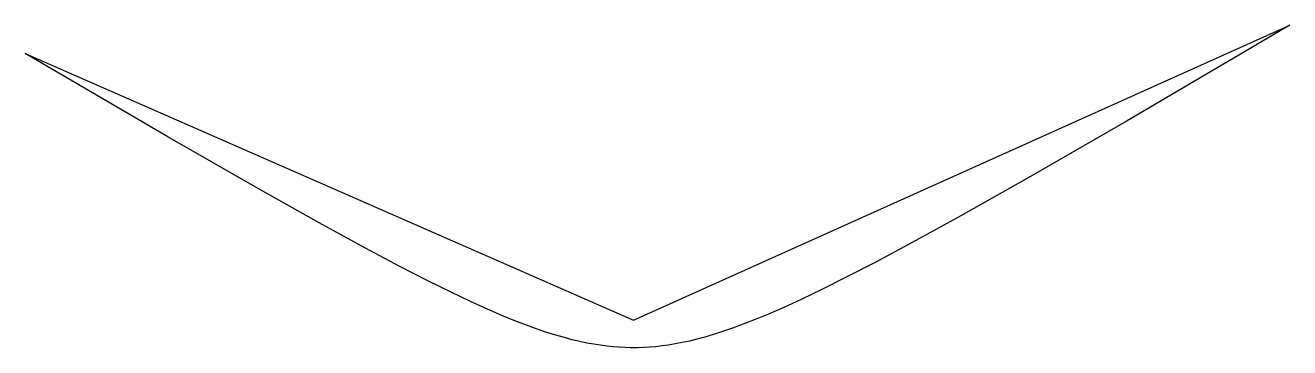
# Model space of a CAD drawing. Header units: metres. Extents: x -6.3 to 6.8, y -0.3 to 3.1.
import ezdxf

# ---------------------------------------------------------------- set-up
doc = ezdxf.new("R2010")
doc.units = ezdxf.units.M

msp = doc.modelspace()

# ---------------------------------------------------------------- linework, layer by layer
msp.add_lwpolyline([(6.783, 3.051), (5.103, 2.064), (4.078, 1.473), (3.384, 1.081), (2.881, 0.804), (2.496, 0.598), (2.19, 0.44), (1.94, 0.315), (1.731, 0.215), (1.551, 0.132), (1.395, 0.064), (1.257, 0.007), (1.134, -0.042), (1.022, -0.083), (0.919, -0.118), (0.825, -0.149), (0.737, -0.175), (0.654, -0.197), (0.576, -0.216), (0.501, -0.232), (0.43, -0.246), (0.361, -0.257), (0.294, -0.266), (0.229, -0.274), (0.165, -0.279), (0.101, -0.283), (0.039, -0.285), (-0.024, -0.285), (-0.086, -0.283), (-0.149, -0.28), (-0.213, -0.275), (-0.278, -0.268), (-0.344, -0.26), (-0.413, -0.249), (-0.484, -0.236), (-0.558, -0.22), (-0.635, -0.202), (-0.716, -0.18), (-0.803, -0.155), (-0.896, -0.126), (-0.997, -0.092), (-1.106, -0.052), (-1.227, -0.006), (-1.361, 0.049), (-1.512, 0.115), (-1.685, 0.193), (-1.887, 0.289), (-2.126, 0.407), (-2.416, 0.556), (-2.779, 0.749), (-3.25, 1.006), (-3.889, 1.365), (-4.815, 1.896), (-6.289, 2.759), (0, 0)], close=True)

doc.saveas('drawing.dxf')
